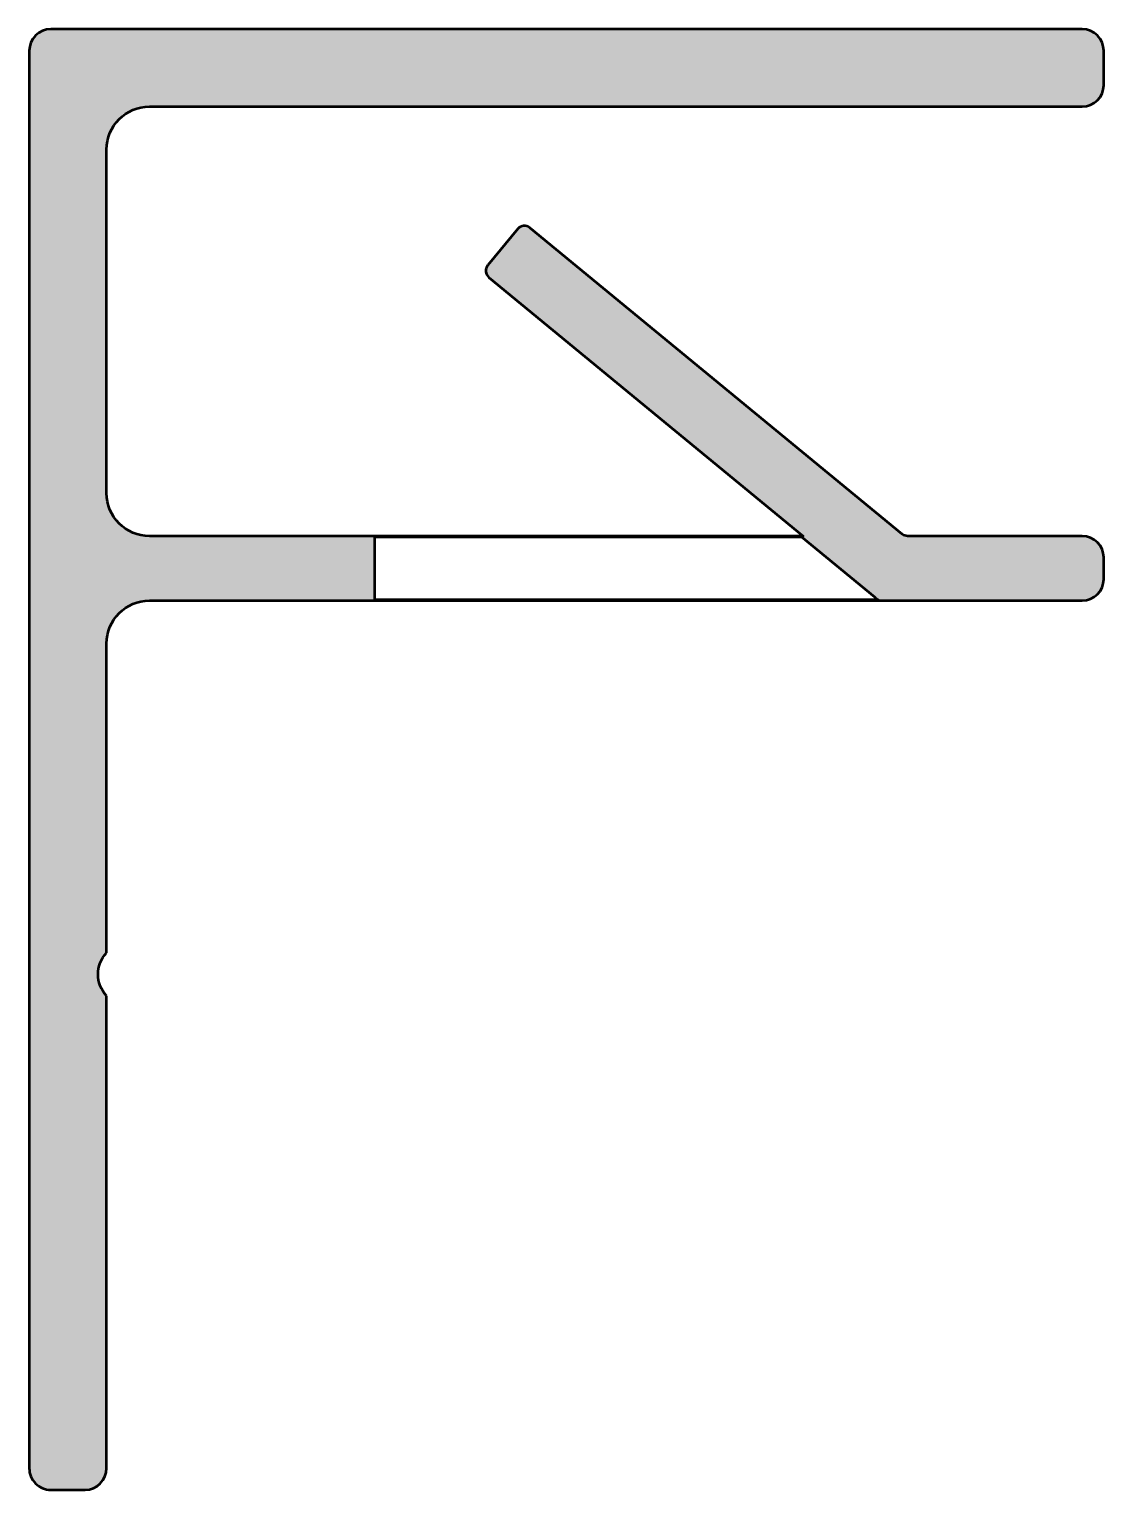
# Model space of a CAD drawing. Extents: x 0 to 25, y -34 to 0.
import ezdxf

# ---------------------------------------------------------------- set-up
doc = ezdxf.new("R2010")
doc.units = 0
doc.layers.add('0S-Alu contour', color=7, linetype='Continuous', lineweight=50)
doc.layers.add('0S-Alu hatch', color=252, linetype='Continuous', lineweight=25)

# ---------------------------------------------------------------- blocks, each defined once
blk = doc.blocks.new('184800__73FEB1DA_DD2A_484A_B8B4_32C568483AEA_')
at = {"layer": '0S-Alu hatch'}
h = blk.add_hatch(color=256, dxfattribs=at)
edge = h.paths.add_edge_path()
edge.add_ellipse((2.800000726903237, -2.800000726903448), major_axis=(-1.000000774587466, 0), ratio=1, start_angle=270.00004438052883, end_angle=359.9999419559489, ccw=False)
edge.add_line((2.799999952316285, -1.799999952316282), (24.50000000000001, -1.799999952316285))
edge.add_arc((24.49999623015058, -1.299996182466866), 0.5000037698636307, 270.0004319896666, 359.9995680107831)
edge.add_line((25, -1.299999952316282), (25, -0.4999999701976722))
edge.add_arc((24.49999639043066, -0.5000036095695471), 0.5000036095825746, 0.0004170367471057, 89.99958637680788)
edge.add_line((24.50000000000001, -1.3e-15), (0.5, 1e-16))
edge.add_arc((0.5000005093125349, -0.5000005093125346), 0.5000005093127942, 90.00005836285794, 179.9999416303486)
edge.add_line((1e-16, -0.4999999999999992), (0, -33.5))
edge.add_arc((0.4999975768098417, -33.49999860849667), 0.499997576811778, 180.0001594546574, 270.0002742633705)
edge.add_line((0.4999999701976586, -33.99999618530273), (1.299999952316291, -34))
edge.add_arc((1.299993767158602, -33.49999381484232), 0.500006185195936, 270.0007087580948, 359.999291241876)
edge.add_line((1.799999952316282, -33.50000000000001), (1.799999952316284, -22.5))
edge.add_ellipse((2.32499723351788, -22), major_axis=(-0.7249980312173738, 0), ratio=1, start_angle=-43.60296715448419, end_angle=43.60296715448419, ccw=False)
edge.add_line((1.799999952316284, -21.5), (1.799999952316284, -14.29999923706055))
edge.add_ellipse((2.800000631470129, -14.29999991621438), major_axis=(-1.000000679154075, 0), ratio=1, start_angle=270.00003891262224, end_angle=359.9999610993893, ccw=False)
edge.add_line((2.799999952316289, -13.29999923706054), (24.50000000000001, -13.29999923706055))
edge.add_arc((24.4999962790761, -12.79999551613665), 0.5000037209377448, 270.0004263832984, 359.9995736172008)
edge.add_line((25, -12.79999923706054), (25, -12.29999923706055))
edge.add_arc((24.49999635243102, -12.30000288462953), 0.5000036475822894, 0.0004179777917207, 89.9995820224326)
edge.add_line((24.5, -11.79999923706054), (20.43661940578635, -11.79999923706054))
edge.add_ellipse((20.43661940578635, -11.59999923706055), major_axis=(-0.1999999999999886, 0), ratio=1, start_angle=50.51622364991101, end_angle=90.00000000000102, ccw=False)
edge.add_line((20.30944746487285, -11.75436016943752), (11.64975758916314, -4.619980036817208))
edge.add_arc((11.52258564824964, -4.774340969194189), 0.1999999999999986, 50.51622364991161, 140.5162236499112)
edge.add_line((11.36822471587266, -4.64716902828068), (10.66877904084835, -5.496154156354072))
edge.add_arc((10.82313997322533, -5.623326097267581), 0.1999999999999999, 140.5162236499116, 230.5162236499108)
edge.add_line((10.69596803231182, -5.777687029644561), (18.00583309157227, -11.79999923706055))
edge.add_line((18.00583309157227, -11.79999923706055), (2.799999475479122, -11.79999923706054))
edge.add_ellipse((2.800000445134158, -10.79999874424302), major_axis=(-1.000000492817993, 0), ratio=1, start_angle=2.8239136099728057e-05, end_angle=89.99994444288632, ccw=False)
edge.add_line((1.799999952316286, -10.79999923706055), (1.799999952316284, -2.799999713897705))
edge = h.paths.add_edge_path()
edge.add_line((8.04, -11.81999923706055), (17.96720207503536, -11.81999923706055))
edge.add_line((17.96720207503536, -11.81999923706055), (19.66260292588547, -13.21677375447839))
edge.add_arc((20.00596716635196, -12.79999923706052), 0.5400000000000228, 230.5162236499115, 242.7339555492685)
edge.add_line((19.7585808288149, -13.27999923706055), (8.04, -13.27999923706055))
edge.add_line((8.04, -13.27999923706055), (8.04, -11.81999923706055))
at = {"layer": '0S-Alu contour', "color": 7}
for points in [[(24.50000000000001, -1.3e-15), (0.5, 1e-16)], [(1e-16, -0.4999999999999992), (0, -33.5)], [(25, -1.299999952316282), (25, -0.4999999701976722)], [(2.799999952316285, -1.799999952316282), (24.50000000000001, -1.799999952316285)], [(1.799999952316286, -10.79999923706055), (1.799999952316284, -2.799999713897705)], [(11.36822471587266, -4.64716902828068), (10.66877904084835, -5.496154156354072)], [(20.30944746487285, -11.75436016943752), (11.64975758916314, -4.619980036817208)], [(10.69596803231182, -5.777687029644561), (18.00583309157227, -11.79999923706055), (2.799999475479122, -11.79999923706054)], [(8.04, -11.81999923706055), (17.96720207503536, -11.81999923706055), (19.66260292588547, -13.21677375447839)], [(19.7585808288149, -13.27999923706055), (8.04, -13.27999923706055), (8.04, -11.81999923706055)], [(24.5, -11.79999923706054), (20.43661940578635, -11.79999923706054)], [(25, -12.79999923706054), (25, -12.29999923706055)], [(2.799999952316289, -13.29999923706054), (24.50000000000001, -13.29999923706055)], [(1.799999952316284, -21.5), (1.799999952316284, -14.29999923706055)], [(1.799999952316282, -33.50000000000001), (1.799999952316284, -22.5)], [(0.4999999701976586, -33.99999618530273), (1.299999952316291, -34)]]:
    blk.add_lwpolyline(points, dxfattribs=at)
for centre, radius, start, end in [((0.5000005093125349, -0.5000005093125346), 0.5000005093127942, 90.00005836285794, 179.9999416303486), ((24.49999639043066, -0.5000036095695471), 0.5000036095825746, 0.0004170367471057, 89.99958637680788), ((24.49999623015058, -1.299996182466866), 0.5000037698636307, 270.0004319896666, 359.9995680107831), ((11.52258564824964, -4.774340969194189), 0.1999999999999986, 50.51622364991161, 140.5162236499112), ((10.82313997322533, -5.623326097267581), 0.1999999999999999, 140.5162236499116, 230.5162236499108), ((24.49999635243102, -12.30000288462953), 0.5000036475822894, 0.0004179777917207, 89.9995820224326), ((24.4999962790761, -12.79999551613665), 0.5000037209377448, 270.0004263832984, 359.9995736172008), ((20.00596716635196, -12.79999923706052), 0.5400000000000228, 230.5162236499115, 242.7339555492685), ((0.4999975768098417, -33.49999860849667), 0.499997576811778, 180.0001594546574, 270.0002742633705), ((1.299993767158602, -33.49999381484232), 0.500006185195936, 270.0007087580948, 359.999291241876)]:
    blk.add_arc(centre, radius, start, end, dxfattribs=at)
at = {"layer": '0S-Alu contour', "color": 7, "extrusion": (0, 0, -1)}
for centre, radius, start, end in [((-2.800000726903237, -2.800000726903448), 1.000000774587466, 5.80440510924e-05, 89.99995561947117), ((-2.800000445134158, -10.79999874424302), 1.000000492817993, 270.0000555571138, 359.9999717608639), ((-20.43661940578635, -11.59999923706055), 0.1999999999999886, 269.999999999999, 309.483776350089), ((-2.800000631470129, -14.29999991621438), 1.000000679154075, 3.89006107334e-05, 89.99996108737773), ((-2.32499723351788, -22), 0.7249980312173738, 316.3970328455158, 43.60296715448428)]:
    blk.add_arc(centre, radius, start, end, dxfattribs=at)
blk = doc.blocks.new('184800__083D2472_2B96_4871_AB3D_A97458C0689C_')
at = {"layer": '0S-Alu contour', "color": 7}
blk.add_blockref('184800__73FEB1DA_DD2A_484A_B8B4_32C568483AEA_', (0, 0), dxfattribs=at)

msp = doc.modelspace()

# ---------------------------------------------------------------- block references
at = {"layer": '0S-Alu contour', "color": 7}
msp.add_blockref('184800__083D2472_2B96_4871_AB3D_A97458C0689C_', (0, 0), dxfattribs=at)

doc.saveas('drawing.dxf')
